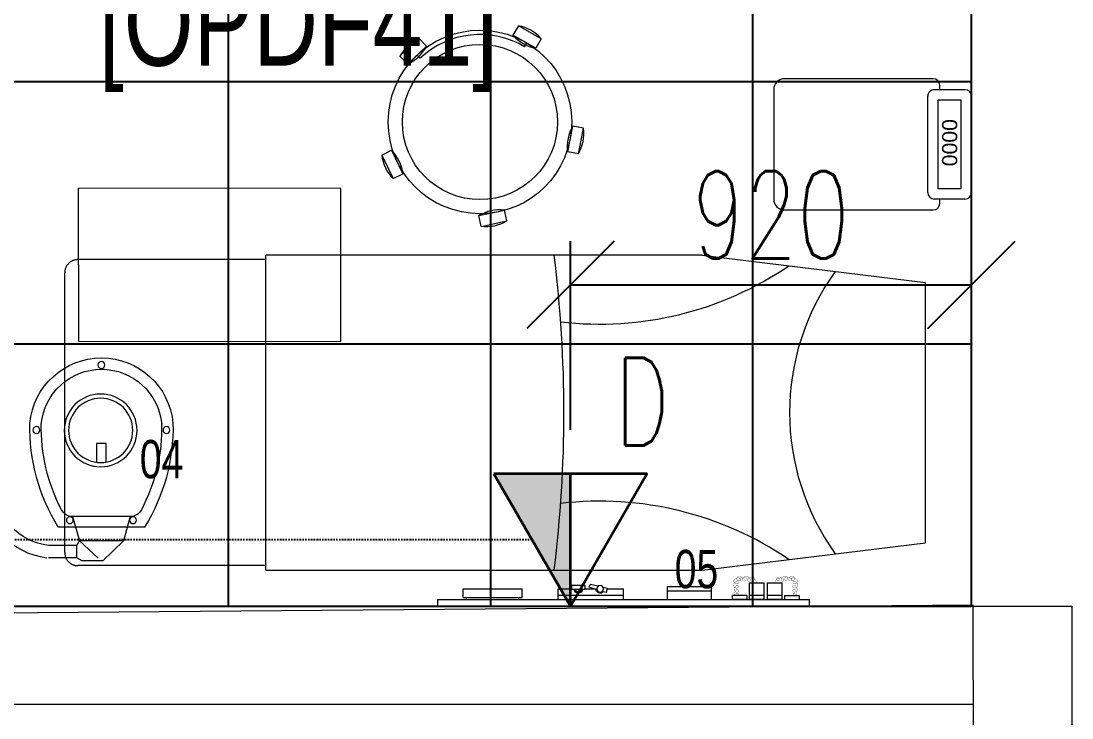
# Model space of a CAD drawing. Extents: x -560814 to 57327, y -29287 to 19916.
# Drawn here: x 46801 to 49206, y 2284 to 3878 of the extents above; entities that cross this region are included whole.
import ezdxf

# ---------------------------------------------------------------- set-up
doc = ezdxf.new("R2010")
doc.units = 0
doc.header["$LTSCALE"] = 0.25
doc.linetypes.add('01-First Floor$0$HIDDEN', pattern=[9.525, 6.35, -3.175])
doc.linetypes.add('DASHDOT', pattern=[25.4, 12.7, -6.35, 0, -6.35])
for name, color, linetype, lineweight in [('01-First Floor$0$72_EGR_BASE_TEXT', 252, 'Continuous', 5), ('01-First Floor$0$72_EGR_EQP_TAG', 142, 'Continuous', 5), ('01-First Floor$0$C-HYDR-CTCH', 251, 'Continuous', 5), ('01-First Floor$0$LOADING', 253, 'Continuous', 5), ('01-First Floor$0$Structure', 251, 'Continuous', 5), ('01-First Floor$0$Walls', 251, 'Continuous', 5), ('E-LITE-CLNG-CNDT', 6, 'DASHDOT', 35), ('T-DATA-CLNG-COND', 51, 'DASHDOT', 25), ('T-DATA-DEVC-TYPE', 2, 'Continuous', 25), ('T-DATA-DIM', 251, 'DASHDOT', 25), ('T-DATA-WALL @ 100', 33, 'Continuous', 35)]:
    doc.layers.add(name, color=color, linetype=linetype, lineweight=lineweight)
doc.layers.add('01-First Floor$0$FALSE CEILING', color=251, linetype='Continuous')
doc.styles.add('01-First Floor$0$Standard', font='arial.ttf')
doc.styles.add('01-First Floor$0$X3G_ENTITY_257CFD', font='swisscl.ttf', dxfattribs={"height": 200})
doc.styles.add('01-First Floor$0$X3G_ENTITY_9F38', font='swisscl.ttf', dxfattribs={"height": 0.2})
doc.styles.add('DC_SIMPLEX', font='SIMPLEX.shx', dxfattribs={"width": 0.7})
doc.dimstyles.new('DevCad-MM', dxfattribs={"dimscale": 0.01, "dimtxt": 2, "dimasz": 2, "dimexe": 1, "dimexo": 1, "dimgap": 0.6, "dimtad": 1, "dimdec": 0, "dimrnd": 10, "dimzin": 1, "dimdsep": 46, "dimtxsty": 'DC_SIMPLEX', "dimblk1": 'OBLIQUE', "dimblk2": 'OBLIQUE', "dimsah": 1, "dimcen": 3, "dimclrd": 256, "dimclre": 256, "dimclrt": 45, "dimadec": 0, "dimazin": 0, "dimtfac": 1, "dimtdec": 0, "dimtix": 1, "dimtmove": 2, "dimatfit": 2, "dimldrblk": 'OBLIQUE', "dimfxl": 1, "dimtolj": 1, "dimtzin": 0, "dimarcsym": 0})

# ---------------------------------------------------------------- blocks, each defined once
blk = doc.blocks.new('*U76')
blk.add_hatch(color=254).paths.add_polyline_path([(1.75, 3.031), (0, 3.031), (0, 0)])
blk.add_line((0, 0), (0, 3.031))
blk.add_lwpolyline([(1.75, 3.031), (0, 0), (-1.75, 3.031)], close=True)
at = {"layer": 'T-DATA-DEVC-TYPE', "style": 'DC_SIMPLEX', "width": 0.7, "flags": 8}
blk.add_attdef('DC_TYPE', (2.682, 5.634), '', height=2, rotation=360, dxfattribs=at)
blk = doc.blocks.new('01-First Floor$0$HF13461A-P')
at = {"layer": '01-First Floor$0$LOADING'}
for p, q in [((0.0229, 0.4353), (0.0229, 0.3653)), ((0.2579, 0.4503), (0.0379, 0.4503)), ((0.2729, 0.4353), (0.2729, 0.3653)), ((0.2493, 0.4266), (0.0466, 0.4266)), ((0.0466, 0.4266), (0.0466, 0.3739)), ((0.2493, 0.4266), (0.2493, 0.3739)), ((-0.0021, 0.3628), (-0.0021, 0.0228)), ((0.0229, 0.3778), (0.0129, 0.3778)), ((0.2493, 0.3739), (0.0466, 0.3739)), ((0.2829, 0.3778), (0.2729, 0.3778)), ((0.2979, 0.0228), (0.2979, 0.3628)), ((0.2579, 0.3503), (0.0379, 0.3503)), ((0.0229, -0.0022), (0.2729, -0.0022))]:
    blk.add_line(p, q, dxfattribs=at)
for centre, radius, start, end in [((0.0379, 0.4353), 0.015, 90, 180), ((0.2579, 0.4353), 0.015, 0, 90), ((0.0129, 0.3628), 0.015, 90, 180), ((0.0379, 0.3653), 0.015, 180, 270), ((0.2579, 0.3653), 0.015, 270, 0), ((0.2829, 0.3628), 0.015, 0, 90), ((0.0229, 0.0228), 0.025, 180, 270), ((0.2729, 0.0228), 0.025, 270, 0)]:
    blk.add_arc(centre, radius, start, end, dxfattribs=at)
at = {"layer": '01-First Floor$0$LOADING', "style": '01-First Floor$0$Standard'}
blk.add_text('0000', height=0.03477, dxfattribs=at).set_placement((0.0901, 0.3829))
blk = doc.blocks.new('01-First Floor$0$ME19011A-P')
for p, q in [((-0.425, 0), (0.425, 0)), ((-0.425, 0), (-0.425, -0.015)), ((0.425, 0), (0.425, -0.015)), ((-0.425, -0.015), (0.425, -0.015)), ((-0.3675, -0.0198), (-0.2325, -0.0198)), ((-0.3675, -0.0198), (-0.3675, -0.0399)), ((-0.36, -0.015), (-0.36, -0.0198)), ((-0.24, -0.015), (-0.24, -0.0198)), ((-0.2325, -0.0198), (-0.2325, -0.0399)), ((-0.15, -0.015), (-0.15, -0.04)), ((0, -0.015), (0, -0.04)), ((0.1, -0.015), (0.1, -0.045)), ((0.2, -0.045), (0.2, -0.015)), ((0.2818, -0.015), (0.2484, -0.015)), ((0.2484, -0.0243), (0.2484, -0.015)), ((0.2818, -0.0243), (0.2818, -0.015)), ((0.3211, -0.015), (0.2877, -0.015)), ((0.2877, -0.015), (0.2877, -0.0531)), ((0.3211, -0.0531), (0.3211, -0.015)), ((0.3623, -0.015), (0.3289, -0.015)), ((0.3289, -0.015), (0.3289, -0.0531)), ((0.3623, -0.0531), (0.3623, -0.015)), ((0.3682, -0.0243), (0.3682, -0.015)), ((0.3682, -0.015), (0.4016, -0.015)), ((0.4016, -0.0243), (0.4016, -0.015)), ((-0.3675, -0.0399), (-0.2325, -0.0399)), ((-0.15, -0.025), (0, -0.025)), ((-0.15, -0.04), (-0.1187, -0.04)), ((-0.0887, -0.04), (-0.0637, -0.04)), ((-0.0606, -0.0371), (-0.0787, -0.0432)), ((-0.0787, -0.0432), (-0.077, -0.0497)), ((-0.0582, -0.046), (-0.077, -0.0497)), ((-0.0402, -0.0312), (-0.0496, -0.0337)), ((-0.047, -0.0434), (-0.0376, -0.0409)), ((-0.0376, -0.0409), (-0.0402, -0.0312)), ((-0.0379, -0.04), (0, -0.04)), ((0.1, -0.035), (0.2, -0.035)), ((0.1, -0.045), (0.2, -0.045)), ((0.2818, -0.0243), (0.2484, -0.0243)), ((0.3211, -0.0243), (0.2877, -0.0243)), ((0.3623, -0.0243), (0.3289, -0.0243)), ((0.3682, -0.0243), (0.4016, -0.0243)), ((0.2877, -0.0531), (0.3211, -0.0531)), ((0.3289, -0.0531), (0.3623, -0.0531))]:
    blk.add_line(p, q)
at = {"color": 8, "const_width": 0.000601}
for points in [[(0.3044, -0.0531, -0.184574), (0.2977, -0.0636, -1.44364), (0.2961, -0.0581, -0.837915), (0.2969, -0.0664, -0.30536), (0.2839, -0.062, -1.584726), (0.2894, -0.0609, -0.253153), (0.2827, -0.0684, -0.874198), (0.2775, -0.0585, -0.915253), (0.2791, -0.0658, -0.223821), (0.2683, -0.0644, -1.703343), (0.272, -0.0597, -0.588962), (0.2621, -0.068, -0.717795), (0.2625, -0.0581, -0.983104), (0.2645, -0.0644, -0.326362), (0.2534, -0.0609, -0.758716), (0.2609, -0.0514, -0.906186), (0.2593, -0.0565, -0.189488), (0.2526, -0.0522, -0.7948), (0.2613, -0.0423, -1.223996), (0.2574, -0.047, -0.072149), (0.2534, -0.0403, -0.645886), (0.2609, -0.0324, -1.366917), (0.2574, -0.0371, -0.078415), (0.2542, -0.0308, -0.723006), (0.2613, -0.0256, -1.105484), (0.2582, -0.0292, -0.221197), (0.2566, -0.0243, -0.221197)], [(0.3456, -0.0531, 0.184574), (0.3523, -0.0636, 1.44364), (0.3539, -0.0581, 0.837915), (0.3531, -0.0664, 0.30536), (0.3661, -0.062, 1.584726), (0.3606, -0.0609, 0.253153), (0.3673, -0.0684, 0.874198), (0.3725, -0.0585, 0.915253), (0.3709, -0.0658, 0.223821), (0.3817, -0.0644, 1.703343), (0.378, -0.0597, 0.588962), (0.3879, -0.068, 0.717795), (0.3875, -0.0581, 0.983104), (0.3855, -0.0644, 0.326362), (0.3966, -0.0609, 0.758716), (0.3891, -0.0514, 0.906186), (0.3907, -0.0565, 0.189488), (0.3974, -0.0522, 0.7948), (0.3887, -0.0423, 1.223996), (0.3926, -0.047, 0.072149), (0.3966, -0.0403, 0.645886), (0.3891, -0.0324, 1.366917), (0.3926, -0.0371, 0.078415), (0.3958, -0.0308, 0.723006), (0.3887, -0.0256, 1.105484), (0.3918, -0.0292, 0.221197), (0.3934, -0.0243, 0.221197)]]:
    blk.add_lwpolyline(points, format="xyb", dxfattribs=at)
blk.add_lwpolyline([(-0.1187, -0.0482), (-0.0887, -0.0482), (-0.0887, -0.0382), (-0.1187, -0.0382)], close=True)
blk.add_circle((-0.0537, -0.04), 0.0075)
for centre, radius, start, end in [((-0.1037, -0.04), 0.01, 10.4593, 169.5407), ((-0.1037, -0.04), 0.0075, 14.0075, 165.9925), ((-0.0537, -0.04), 0.01, 45, 180)]:
    blk.add_arc(centre, radius, start, end)
blk = doc.blocks.new('01-First Floor$0$M.44.57.64')
at = {"layer": '01-First Floor$0$LOADING', "xscale": 1000.000000000002, "yscale": 1000.000000000002, "zscale": 1000.000000000002, "rotation": 225.9999036123427}
blk.add_blockref('01-First Floor$0$ME19011A-P', (-80806.9, 16720.7), dxfattribs=at)
blk = doc.blocks.new('01-First Floor$0$HF10037B-P')
at = {"layer": '01-First Floor$0$LOADING'}
for p, q in [((0.2459, 0.134), (0.1859, 0.134)), ((0.1859, 0.134), (0.1859, 0.109)), ((0.2459, 0.134), (0.2459, 0.109)), ((0.2459, 0.109), (0.1859, 0.109)), ((0, 0), (-0.0142, -0.0583)), ((0, 0), (0.0243, -0.0059)), ((0.0243, -0.0059), (0.01, -0.0642)), ((0.4071, -0.0094), (0.431, -0.0018)), ((0.4071, -0.0094), (0.4255, -0.0665)), ((0.431, -0.0018), (0.4493, -0.0589)), ((0.4069, -0.0417), (0.4165, -0.0387)), ((-0.0142, -0.0583), (0.01, -0.0642)), ((0.4255, -0.0665), (0.4493, -0.0589)), ((0.0524, -0.2725), (0.0674, -0.2525)), ((0.0674, -0.2525), (0.1154, -0.2885)), ((0.3125, -0.2897), (0.362, -0.2558)), ((0.3761, -0.2764), (0.362, -0.2558)), ((0.0524, -0.2725), (0.1004, -0.3085)), ((0.1004, -0.3085), (0.1154, -0.2885)), ((0.3266, -0.3103), (0.3761, -0.2764)), ((0.3267, -0.268), (0.3323, -0.2763)), ((0.3266, -0.3103), (0.3125, -0.2897))]:
    blk.add_line(p, q, dxfattribs=at)
for radius in [0.21, 0.1775]:
    blk.add_circle((0.2161, -0.1014), radius, dxfattribs=at)
for centre, radius, start, end in [((0.2159, 0.0465), 0.0925, 71.0754, 108.9246), ((0.2159, 0.1965), 0.0925, 251.0754, 288.9246), ((0.0779, -0.0499), 0.0925, 147.3419, 185.1912), ((-0.0678, -0.0143), 0.0925, 327.3419, 5.1912), ((0.4996, -0.0113), 0.0925, 178.8412, 216.6904), ((0.3568, -0.057), 0.0925, 358.8412, 36.6904), ((0.2161, -0.1014), 0.2, 303.6037, 17.3657), ((0.0389, -0.3404), 0.0925, 34.1875, 72.0368), ((0.3867, -0.3449), 0.0925, 105.5121, 143.3614), ((0.1289, -0.2205), 0.0925, 214.1875, 252.0368), ((0.3019, -0.2212), 0.0925, 285.5121, 323.3614)]:
    blk.add_arc(centre, radius, start, end, dxfattribs=at)
blk = doc.blocks.new('01-First Floor$0$HF13902-P')
at = {"color": 8, "linetype": '01-First Floor$0$HIDDEN'}
for p, q in [((-0.35, -0.6824), (-0.35, -1.1124)), ((0.35, -0.6824), (0.35, -1.1124)), ((0.32, -1.1424), (-0.32, -1.1424))]:
    blk.add_line(p, q, dxfattribs=at)
at = {"linetype": 'Continuous'}
for points in [[(0.36, -0.5224), (0.36, -0.5224), (0.36, -0.5224), (0.36, -0.5224), (0.36, -0.5224), (0.36, -0.5224), (0.36, -0.5224), (0.36, -0.5224), (0.36, -0.5224), (0.36, -0.5224), (0.36, -0.5224), (0.36, -0.5224), (0.36, -0.5224), (0.36, -0.5224), (0.36, -0.5224), (0.36, -0.5224), (0.36, -0.5224), (0.36, -0.5224), (0.36, -0.5224), (0.36, -0.5224), (0.36, -0.5224), (0.36, -0.5224), (0.36, -0.5224), (0.36, -0.5224), (0.36, -0.5224), (0.36, -0.5224), (0.36, -0.5224), (0.36, -0.5224), (0.36, -0.5224), (0.36, -0.5224), (0.36, -0.5224), (0.36, -0.5224), (0.36, -0.5224), (0.36, -0.5224), (0.36, -0.5224), (0.36, -0.5224), (0.36, -0.5224), (0.36, -0.5224), (0.36, -0.5224), (0.36, -0.5224), (0.36, -0.5224), (0.36, -0.5224), (0.36, -0.5224), (0.36, -0.5224), (0.36, -0.5224), (0.36, -0.5224), (0.36, -0.5224), (0.36, -0.5224), (0.36, -0.5224), (0.36, -0.5224), (0.36, -0.5224), (0.36, -0.5224), (0.36, -0.5224), (0.36, -0.5224), (0.36, -0.5224), (0.36, -0.5224), (0.36, -0.5224), (0.36, -0.5224), (0.36, -0.5224), (0.36, -0.5224), (0.36, -0.5224), (0.36, -0.5224), (0.36, -0.5224), (0.36, -0.5224), (0.36, -0.5224), (0.36, -0.5224), (0.36, -0.5224), (0.36, -0.5224), (0.36, -0.5224), (0.36, -0.5224), (0.36, -0.5224), (0.36, -0.5224), (0.36, -0.5224), (0.36, -0.5224), (0.36, -0.5224), (0.36, -0.5224), (0.36, -0.5224), (0.36, -0.5224), (0.36, -0.5224), (0.36, -0.5224), (0.36, -0.5224), (0.36, -0.5224), (0.36, -0.5224), (0.36, -0.5224), (0.36, -0.5224), (0.36, -0.5224), (0.36, -0.5224), (0.36, -0.5224), (0.36, -0.5224), (0.36, -0.5224), (0.36, -0.5224), (0.36, -0.5224), (0.36, -0.5224), (0.36, -0.5224), (0.36, -0.5224), (0.36, -0.5224), (0.36, -0.5224), (0.36, -0.5224), (0.36, -0.5224), (0.36, -0.5224), (0.36, -0.5224), (0.36, -0.5224), (0.36, -0.5224), (0.36, -0.5224), (0.36, -0.5224), (0.36, -0.5224), (0.36, -0.5224), (0.36, -0.5224), (0.36, -0.5224), (0.36, -0.5224), (0.36, -0.5224), (0.36, -0.5224), (0.36, -0.5224), (0.36, -0.5224), (0.36, -0.5224), (0.36, -0.5224), (0.36, -0.5224), (0.36, -0.5224), (0.36, -0.5224), (0.36, -0.5224), (0.36, -0.5224), (0.36, -0.5224), (0.36, -0.5224), (0.36, -0.5224), (0.36, -0.5224), (0.36, -0.5224), (0.36, -0.5224), (0.36, -0.5224), (0.36, -0.5224), (0.36, -0.5224), (0.36, -0.5224), (0.36, -0.5224), (0.36, -0.5224), (0.36, -0.5224), (0.36, -0.5224), (0.36, -0.5224), (0.36, -0.5224), (0.36, -0.5224), (0.36, -0.5224), (0.36, -0.5224), (0.36, -0.5224), (0.36, -0.5224), (0.36, -0.5224), (0.36, -0.5224), (0.36, -0.5224), (0.36, -0.5224), (0.36, -0.5224), (0.36, -0.5224), (0.36, -0.5224), (0.36, -0.5224), (0.36, -0.5224), (0.36, -0.5224), (0.36, -0.5224), (0.36, -0.5224), (0.36, -0.5224), (0.36, -0.5224), (0.36, -0.5224), (0.36, -0.5224), (0.36, -0.5224), (0.36, -0.5224), (0.36, -0.5224), (0.36, -0.5224), (0.36, -0.5224), (0.36, -0.5224), (0.36, -0.5224), (0.36, -0.5224), (0.36, -0.5224), (0.36, -0.5224), (0.36, -0.5224), (0.36, -0.5224), (0.36, -0.5224), (0.36, -0.5224), (0.36, -0.5224), (0.36, -0.5224), (0.36, -0.5224), (0.36, -0.5224), (0.36, -0.5224), (0.36, -0.5224), (0.36, -0.5224), (0.36, -0.5224), (0.36, -0.5224), (0.36, -0.5224), (0.36, -0.5224), (0.36, -0.5224), (0.36, -0.5224), (0.36, -0.5224), (0.36, -0.5224), (0.36, -0.5224), (0.36, -0.5224), (0.36, -0.5224), (0.36, -0.5224), (0.36, -0.5224), (0.36, -0.5224), (0.36, -0.5224), (0.36, -0.5224), (0.36, -0.5224), (0.36, -0.5224), (0.36, -0.5224), (0.36, -0.5224), (0.36, -0.5224), (0.36, -0.5224), (0.36, -0.5224), (0.36, -0.5224), (0.36, -0.5224), (0.36, -0.5224), (0.36, -0.5224), (0.36, -0.5224), (0.36, -0.5224), (0.36, -0.5224), (0.36, -0.5224), (0.36, -0.5224), (0.36, -0.5224), (0.36, -0.5224), (0.36, -0.5224), (0.36, -0.5224), (0.36, -0.5224), (0.36, -0.5224), (0.36, -0.5224), (0.36, -0.5224)], [(0.36, -0.5224), (0.36, -0.5224), (0.36, -0.5224), (0.36, -0.5224), (0.36, -0.5224), (0.36, -0.5224), (0.36, -0.5224), (0.36, -0.5224), (0.36, -0.5224), (0.36, -0.5224), (0.36, -0.5224), (0.36, -0.5224), (0.36, -0.5224), (0.36, -0.5224), (0.36, -0.5224), (0.36, -0.5224), (0.36, -0.5224), (0.36, -0.5224), (0.36, -0.5224), (0.36, -0.5224), (0.36, -0.5224), (0.36, -0.5224), (0.36, -0.5224), (0.36, -0.5224), (0.36, -0.5224), (0.36, -0.5224), (0.36, -0.5224), (0.36, -0.5224), (0.36, -0.5224), (0.36, -0.5224), (0.36, -0.5224), (0.36, -0.5224), (0.36, -0.5224), (0.36, -0.5224), (0.36, -0.5224), (0.36, -0.5224), (0.36, -0.5224), (0.36, -0.5224), (0.36, -0.5224), (0.36, -0.5224), (0.36, -0.5224), (0.36, -0.5224), (0.36, -0.5224), (0.36, -0.5224), (0.36, -0.5224), (0.36, -0.5224), (0.36, -0.5224), (0.36, -0.5224), (0.36, -0.5224), (0.36, -0.5224), (0.36, -0.5224), (0.36, -0.5224), (0.36, -0.5224), (0.36, -0.5224), (0.36, -0.5224), (0.36, -0.5224), (0.36, -0.5224), (0.36, -0.5224), (0.36, -0.5224), (0.36, -0.5224), (0.36, -0.5224), (0.36, -0.5224), (0.36, -0.5224), (0.36, -0.5224), (0.36, -0.5224), (0.36, -0.5224), (0.36, -0.5224), (0.36, -0.5224), (0.36, -0.5224), (0.36, -0.5224), (0.36, -0.5224), (0.36, -0.5224), (0.36, -0.5224), (0.36, -0.5224), (0.36, -0.5224), (0.36, -0.5224), (0.36, -0.5224), (0.36, -0.5224), (0.36, -0.5224), (0.36, -0.5224), (0.36, -0.5224), (0.36, -0.5224), (0.36, -0.5224), (0.36, -0.5224), (0.36, -0.5224), (0.36, -0.5224), (0.36, -0.5224), (0.36, -0.5224), (0.36, -0.5224), (0.36, -0.5224), (0.36, -0.5224), (0.36, -0.5224), (0.36, -0.5224), (0.36, -0.5224), (0.36, -0.5224), (0.36, -0.5224), (0.36, -0.5224), (0.36, -0.5224), (0.36, -0.5224), (0.36, -0.5224), (0.36, -0.5224), (0.36, -0.5224), (0.36, -0.5224), (0.36, -0.5224), (0.36, -0.5224), (0.36, -0.5224), (0.36, -0.5224), (0.36, -0.5224), (0.36, -0.5224), (0.36, -0.5224), (0.36, -0.5224), (0.36, -0.5224), (0.36, -0.5224), (0.36, -0.5224), (0.36, -0.5224), (0.36, -0.5224), (0.36, -0.5224), (0.36, -0.5224), (0.36, -0.5224), (0.36, -0.5224), (0.36, -0.5224), (0.36, -0.5224), (0.36, -0.5224), (0.36, -0.5224), (0.36, -0.5224), (0.36, -0.5224), (0.36, -0.5224), (0.36, -0.5224), (0.36, -0.5224), (0.36, -0.5224), (0.36, -0.5224), (0.36, -0.5224), (0.36, -0.5224), (0.36, -0.5224), (0.36, -0.5224), (0.36, -0.5224), (0.36, -0.5224), (0.36, -0.5224), (0.36, -0.5224), (0.36, -0.5224), (0.36, -0.5224), (0.36, -0.5224), (0.36, -0.5224), (0.36, -0.5224), (0.36, -0.5224), (0.36, -0.5224), (0.36, -0.5224), (0.36, -0.5224), (0.36, -0.5224), (0.36, -0.5224), (0.36, -0.5224), (0.36, -0.5224), (0.36, -0.5224), (0.36, -0.5224), (0.36, -0.5224), (0.36, -0.5224), (0.36, -0.5224), (0.36, -0.5224), (0.36, -0.5224), (0.36, -0.5224), (0.36, -0.5224), (0.36, -0.5224), (0.36, -0.5224), (0.36, -0.5224), (0.36, -0.5224), (0.36, -0.5224), (0.36, -0.5224), (0.36, -0.5224), (0.36, -0.5224), (0.36, -0.5224), (0.36, -0.5224), (0.36, -0.5224), (0.36, -0.5224), (0.36, -0.5224), (0.36, -0.5224), (0.36, -0.5224), (0.36, -0.5224), (0.36, -0.5224), (0.36, -0.5224), (0.36, -0.5224), (0.36, -0.5224), (0.36, -0.5224), (0.36, -0.5224), (0.36, -0.5224), (0.36, -0.5224), (0.36, -0.5224), (0.36, -0.5224), (0.36, -0.5224), (0.36, -0.5224), (0.36, -0.5224), (0.36, -0.5224), (0.36, -0.5224), (0.36, -0.5224), (0.36, -0.5224), (0.36, -0.5224), (0.36, -0.5224), (0.36, -0.5224), (0.36, -0.5224), (0.36, -0.5224), (0.36, -0.5224), (0.36, -0.5224), (0.36, -0.5224), (0.36, -0.5224), (0.36, -0.5224), (0.36, -0.5224), (0.36, -0.5224), (0.36, -0.5224), (0.36, -0.5224), (0.36, -0.5224), (0.36, -0.5224), (0.36, -0.5224), (0.36, -0.5224), (0.36, -0.5224), (0.36, -0.5224)], [(0.36, -0.5224), (0.36, -0.5224), (0.36, -0.5224), (0.36, -0.5224), (0.36, -0.5224), (0.36, -0.5224), (0.36, -0.5224), (0.36, -0.5224), (0.36, -0.5224), (0.36, -0.5224), (0.36, -0.5224), (0.36, -0.5224), (0.36, -0.5224), (0.36, -0.5224), (0.36, -0.5224), (0.36, -0.5224), (0.36, -0.5224), (0.36, -0.5224), (0.36, -0.5224), (0.36, -0.5224), (0.36, -0.5224), (0.36, -0.5224), (0.36, -0.5224), (0.36, -0.5224), (0.36, -0.5224), (0.36, -0.5224), (0.36, -0.5224), (0.36, -0.5224), (0.36, -0.5224), (0.36, -0.5224), (0.36, -0.5224), (0.36, -0.5224), (0.36, -0.5224), (0.36, -0.5224), (0.36, -0.5224), (0.36, -0.5224), (0.36, -0.5224), (0.36, -0.5224), (0.36, -0.5224), (0.36, -0.5224), (0.36, -0.5224), (0.36, -0.5224), (0.36, -0.5224), (0.36, -0.5224), (0.36, -0.5224), (0.36, -0.5224), (0.36, -0.5224), (0.36, -0.5224), (0.36, -0.5224), (0.36, -0.5224), (0.36, -0.5224), (0.36, -0.5224), (0.36, -0.5224), (0.36, -0.5224), (0.36, -0.5224), (0.36, -0.5224), (0.36, -0.5224), (0.36, -0.5224), (0.36, -0.5224), (0.36, -0.5224), (0.36, -0.5224), (0.36, -0.5224), (0.36, -0.5224), (0.36, -0.5224), (0.36, -0.5224), (0.36, -0.5224), (0.36, -0.5224), (0.36, -0.5224), (0.36, -0.5224), (0.36, -0.5224), (0.36, -0.5224), (0.36, -0.5224), (0.36, -0.5224), (0.36, -0.5224), (0.36, -0.5224), (0.36, -0.5224), (0.36, -0.5224), (0.36, -0.5224), (0.36, -0.5224), (0.36, -0.5224), (0.36, -0.5224), (0.36, -0.5224), (0.36, -0.5224), (0.36, -0.5224), (0.36, -0.5224), (0.36, -0.5224), (0.36, -0.5224), (0.36, -0.5224), (0.36, -0.5224), (0.36, -0.5224), (0.36, -0.5224), (0.36, -0.5224), (0.36, -0.5224), (0.36, -0.5224), (0.36, -0.5224), (0.36, -0.5224), (0.36, -0.5224), (0.36, -0.5224), (0.36, -0.5224), (0.36, -0.5224), (0.36, -0.5224), (0.36, -0.5224), (0.36, -0.5224), (0.36, -0.5224), (0.36, -0.5224), (0.36, -0.5224), (0.36, -0.5224), (0.36, -0.5224), (0.36, -0.5224), (0.36, -0.5224), (0.36, -0.5224), (0.36, -0.5224), (0.36, -0.5224), (0.36, -0.5224), (0.36, -0.5224), (0.36, -0.5224), (0.36, -0.5224), (0.36, -0.5224), (0.36, -0.5224), (0.36, -0.5224), (0.36, -0.5224), (0.36, -0.5224), (0.36, -0.5224), (0.36, -0.5224), (0.36, -0.5224), (0.36, -0.5224), (0.36, -0.5224), (0.36, -0.5224), (0.36, -0.5224), (0.36, -0.5224), (0.36, -0.5224), (0.36, -0.5224), (0.36, -0.5224), (0.36, -0.5224), (0.36, -0.5224), (0.36, -0.5224), (0.36, -0.5224), (0.36, -0.5224), (0.36, -0.5224), (0.36, -0.5224), (0.36, -0.5224), (0.36, -0.5224), (0.36, -0.5224), (0.36, -0.5224), (0.36, -0.5224), (0.36, -0.5224), (0.36, -0.5224), (0.36, -0.5224), (0.36, -0.5224), (0.36, -0.5224), (0.36, -0.5224), (0.36, -0.5224), (0.36, -0.5224), (0.36, -0.5224), (0.36, -0.5224), (0.36, -0.5224), (0.36, -0.5224), (0.36, -0.5224), (0.36, -0.5224), (0.36, -0.5224), (0.36, -0.5224), (0.36, -0.5224), (0.36, -0.5224), (0.36, -0.5224), (0.36, -0.5224), (0.36, -0.5224), (0.36, -0.5224), (0.36, -0.5224), (0.36, -0.5224), (0.36, -0.5224), (0.36, -0.5224), (0.36, -0.5224), (0.36, -0.5224), (0.36, -0.5224), (0.36, -0.5224), (0.36, -0.5224), (0.36, -0.5224), (0.36, -0.5224), (0.36, -0.5224), (0.36, -0.5224), (0.36, -0.5224), (0.36, -0.5224), (0.36, -0.5224), (0.36, -0.5224), (0.36, -0.5224), (0.36, -0.5224), (0.36, -0.5224), (0.36, -0.5224), (0.36, -0.5224), (0.36, -0.5224), (0.36, -0.5224), (0.36, -0.5224), (0.36, -0.5224), (0.36, -0.5224), (0.36, -0.5224), (0.36, -0.5224), (0.36, -0.5224), (0.36, -0.5224), (0.36, -0.5224), (0.36, -0.5224), (0.36, -0.5224), (0.36, -0.5224), (0.36, -0.5224), (0.36, -0.5224), (0.36, -0.5224), (0.36, -0.5224), (0.36, -0.5224), (0.36, -0.5224), (0.36, -0.5224), (0.36, -0.5224), (0.36, -0.5224), (0.36, -0.5224), (0.36, -0.5224), (0.36, -0.5224), (0.36, -0.5224), (0.36, -0.5224), (0.36, -0.5224), (0.36, -0.5224), (0.36, -0.5224), (0.36, -0.5224), (0.36, -0.5224), (0.36, -0.5224), (0.36, -0.5224), (0.36, -0.5224), (0.36, -0.5224), (0.36, -0.5224), (0.36, -0.5224), (0.36, -0.5224), (0.36, -0.5224), (0.36, -0.5224), (0.36, -0.5224), (0.36, -0.5224), (0.36, -0.5224), (0.36, -0.5224), (0.36, -0.5224), (0.36, -0.5224), (0.36, -0.5224), (0.36, -0.5224), (0.36, -0.5224), (0.36, -0.5224), (0.36, -0.5224), (0.36, -0.5224), (0.36, -0.5224), (0.36, -0.5224), (0.36, -0.5224), (0.36, -0.5224), (0.36, -0.5224), (0.36, -0.5224), (0.36, -0.5224), (0.36, -0.5224), (0.36, -0.5224), (0.36, -0.5224), (0.36, -0.5224), (0.36, -0.5224), (0.36, -0.5224), (0.36, -0.5224), (0.36, -0.5224), (0.36, -0.5224), (0.36, -0.5224), (0.36, -0.5224), (0.36, -0.5224), (0.36, -0.5224), (0.36, -0.5224), (0.36, -0.5224), (0.36, -0.5224), (0.36, -0.5224), (0.36, -0.5224), (0.36, -0.5224), (0.36, -0.5224), (0.36, -0.5224), (0.36, -0.5224), (0.36, -0.5224), (0.36, -0.5224), (0.36, -0.5224), (0.36, -0.5224), (0.36, -0.5224), (0.36, -0.5224)]]:
    blk.add_lwpolyline(points, close=True, dxfattribs=at)
for points in [[(0.36, -0.5224), (0.36, -0.5224), (0.36, -0.5224), (0.36, -0.5224), (0.36, -0.5224), (0.36, -0.5224), (0.36, -0.5224), (0.36, -0.5224)], [(0.36, -0.5224), (0.36, -0.5224), (0.36, -0.5224), (0.36, -0.5224), (0.36, -0.5224), (0.36, -0.5224), (0.36, -0.5224), (0.36, -0.5224), (0.36, -0.5224), (0.36, -0.5224), (0.36, -0.5224), (0.36, -0.5224), (0.36, -0.5224), (0.36, -0.5224), (0.36, -0.5224), (0.36, -0.5224), (0.36, -0.5224), (0.36, -0.5224), (0.36, -0.5224), (0.36, -0.5224), (0.36, -0.5224), (0.36, -0.5224), (0.36, -0.5224), (0.36, -0.5224), (0.36, -0.5224), (0.36, -0.5224), (0.36, -0.5224), (0.36, -0.5224), (0.36, -0.5224), (0.36, -0.5224), (0.36, -0.5224), (0.36, -0.5224), (0.36, -0.5224), (0.36, -0.5224), (0.36, -0.5224), (0.36, -0.5224), (0.36, -0.5224), (0.36, -0.5224), (0.36, -0.5224), (0.36, -0.5224), (0.36, -0.5224), (0.36, -0.5224), (0.36, -0.5224), (0.36, -0.5224), (0.36, -0.5224), (0.36, -0.5224), (0.36, -0.5224), (0.36, -0.5224), (0.36, -0.5224), (0.36, -0.5224), (0.36, -0.5224), (0.36, -0.5224), (0.36, -0.5224), (0.36, -0.5224), (0.36, -0.5224), (0.36, -0.5224), (0.36, -0.5224), (0.36, -0.5224), (0.36, -0.5224), (0.36, -0.5224), (0.36, -0.5224), (0.36, -0.5224), (0.36, -0.5224), (0.36, -0.5224), (0.36, -0.5224), (0.36, -0.5224), (0.36, -0.5224), (0.36, -0.5224), (0.36, -0.5224), (0.36, -0.5224), (0.36, -0.5224), (0.36, -0.5224), (0.36, -0.5224), (0.36, -0.5224), (0.36, -0.5224), (0.36, -0.5224), (0.36, -0.5224), (0.36, -0.5224), (0.36, -0.5224), (0.36, -0.5224), (0.36, -0.5224), (0.36, -0.5224), (0.36, -0.5224), (0.36, -0.5224), (0.36, -0.5224), (0.36, -0.5224), (0.36, -0.5224), (0.36, -0.5224), (0.36, -0.5224), (0.36, -0.5224), (0.36, -0.5224), (0.36, -0.5224), (0.36, -0.5224), (0.36, -0.5224), (0.36, -0.5224), (0.36, -0.5224), (0.36, -0.5224), (0.36, -0.5224), (0.36, -0.5224), (0.36, -0.5224), (0.36, -0.5224), (0.36, -0.5224), (0.36, -0.5224), (0.36, -0.5224), (0.36, -0.5224), (0.36, -0.5224), (0.36, -0.5224), (0.36, -0.5224), (0.36, -0.5224), (0.36, -0.5224), (0.36, -0.5224)], [(0.36, -0.5224), (0.36, -0.5224), (0.36, -0.5224), (0.36, -0.5224), (0.36, -0.5224), (0.36, -0.5224), (0.36, -0.5224), (0.36, -0.5224), (0.36, -0.5224), (0.36, -0.5224), (0.36, -0.5224), (0.36, -0.5224), (0.36, -0.5224), (0.36, -0.5224), (0.36, -0.5224), (0.36, -0.5224), (0.36, -0.5224)], [(0.36, -0.5224), (0.36, -0.5224), (0.36, -0.5224), (0.36, -0.5224), (0.36, -0.5224), (0.36, -0.5224), (0.36, -0.5224)], [(0.36, -0.5224), (0.36, -0.5224), (0.36, -0.5224), (0.36, -0.5224), (0.36, -0.5224), (0.36, -0.5224), (0.36, -0.5224), (0.36, -0.5224), (0.36, -0.5224), (0.36, -0.5224), (0.36, -0.5224), (0.36, -0.5224)], [(0.36, -0.5224), (0.36, -0.5224), (0.36, -0.5224), (0.36, -0.5224), (0.36, -0.5224), (0.36, -0.5224), (0.36, -0.5224), (0.36, -0.5224), (0.36, -0.5224), (0.36, -0.5224), (0.36, -0.5224), (0.36, -0.5224), (0.36, -0.5224), (0.36, -0.5224), (0.36, -0.5224), (0.36, -0.5224), (0.36, -0.5224), (0.36, -0.5224), (0.36, -0.5224), (0.36, -0.5224), (0.36, -0.5224), (0.36, -0.5224), (0.36, -0.5224), (0.36, -0.5224), (0.36, -0.5224), (0.36, -0.5224), (0.36, -0.5224), (0.36, -0.5224), (0.36, -0.5224), (0.36, -0.5224), (0.36, -0.5224), (0.36, -0.5224), (0.36, -0.5224), (0.36, -0.5224), (0.36, -0.5224), (0.36, -0.5224), (0.36, -0.5224), (0.36, -0.5224), (0.36, -0.5224), (0.36, -0.5224), (0.36, -0.5224), (0.36, -0.5224), (0.36, -0.5224), (0.36, -0.5224), (0.36, -0.5224), (0.36, -0.5224), (0.36, -0.5224), (0.36, -0.5224), (0.36, -0.5224), (0.36, -0.5224), (0.36, -0.5224), (0.36, -0.5224), (0.36, -0.5224), (0.36, -0.5224), (0.36, -0.5224), (0.36, -0.5224), (0.36, -0.5224), (0.36, -0.5224), (0.36, -0.5224), (0.36, -0.5224), (0.36, -0.5224), (0.36, -0.5224), (0.36, -0.5224), (0.36, -0.5224), (0.36, -0.5224), (0.36, -0.5224), (0.36, -0.5224), (0.36, -0.5224), (0.36, -0.5224), (0.36, -0.5224), (0.36, -0.5224), (0.36, -0.5224), (0.36, -0.5224), (0.36, -0.5224), (0.36, -0.5224), (0.36, -0.5224), (0.36, -0.5224), (0.36, -0.5224), (0.36, -0.5224), (0.36, -0.5224), (0.36, -0.5224), (0.36, -0.5224), (0.36, -0.5224), (0.36, -0.5224), (0.36, -0.5224), (0.36, -0.5224), (0.36, -0.5224), (0.36, -0.5224), (0.36, -0.5224)], [(0.36, -0.5224), (0.36, -0.5224), (0.36, -0.5224), (0.36, -0.5224), (0.36, -0.5224), (0.36, -0.5224), (0.36, -0.5224), (0.36, -0.5224), (0.36, -0.5224), (0.36, -0.5224)], [(0.36, -0.5224), (0.36, -0.5224), (0.36, -0.5224), (0.36, -0.5224), (0.36, -0.5224), (0.36, -0.5224), (0.36, -0.5224), (0.36, -0.5224), (0.36, -0.5224), (0.36, -0.5224)], [(0.36, -0.5224), (0.36, -0.5224), (0.36, -0.5224), (0.36, -0.5224), (0.36, -0.5224), (0.36, -0.5224), (0.36, -0.5224), (0.36, -0.5224), (0.36, -0.5224), (0.36, -0.5224), (0.36, -0.5224), (0.36, -0.5224), (0.36, -0.5224), (0.36, -0.5224), (0.36, -0.5224)], [(0.36, -0.5224), (0.36, -0.5224), (0.36, -0.5224), (0.36, -0.5224), (0.36, -0.5224), (0.36, -0.5224), (0.36, -0.5224), (0.36, -0.5224), (0.36, -0.5224), (0.36, -0.5224)], [(0.36, -0.5224), (0.36, -0.5224), (0.36, -0.5224), (0.36, -0.5224), (0.36, -0.5224), (0.36, -0.5224), (0.36, -0.5224)], [(0.36, -0.5224), (0.36, -0.5224), (0.36, -0.5224), (0.36, -0.5224), (0.36, -0.5224), (0.36, -0.5224), (0.36, -0.5224), (0.36, -0.5224), (0.36, -0.5224), (0.36, -0.5224)], [(0.36, -0.5224), (0.36, -0.5224), (0.36, -0.5224), (0.36, -0.5224), (0.36, -0.5224), (0.36, -0.5224), (0.36, -0.5224), (0.36, -0.5224), (0.36, -0.5224), (0.36, -0.5224), (0.36, -0.5224), (0.36, -0.5224), (0.36, -0.5224), (0.36, -0.5224), (0.36, -0.5224), (0.36, -0.5224), (0.36, -0.5224), (0.36, -0.5224)], [(0.36, -0.5224), (0.36, -0.5224), (0.36, -0.5224), (0.36, -0.5224), (0.36, -0.5224), (0.36, -0.5224), (0.36, -0.5224), (0.36, -0.5224), (0.36, -0.5224)]]:
    blk.add_lwpolyline(points, dxfattribs=at)
blk.add_circle((0.36, -0.5224), 0.000000101)
at = {"color": 8}
for centre, radius, start, end in [((0, 1.0679), 0.5515, 234.1788, 305.8212), ((-0.9704, 0.0819), 0.7679, 353.3222, 34.2669), ((0.9704, 0.0819), 0.7679, 145.7331, 186.6778), ((0, -2.9071), 2.9071, 82.8865, 97.1135)]:
    blk.add_arc(centre, radius, start, end, dxfattribs=at)
at = {"color": 8, "linetype": '01-First Floor$0$HIDDEN'}
for centre, start, end in [((-0.32, -1.1124), 180, 270), ((0.32, -1.1124), 270, 0)]:
    blk.add_arc(centre, 0.03, start, end, dxfattribs=at)
at = {"layer": '01-First Floor$0$LOADING'}
for p, q in [((-0.36, 0.3161), (-0.2975, 0.8276)), ((0.2975, 0.8276), (-0.2975, 0.8276)), ((0.36, 0.3161), (0.2975, 0.8276)), ((-0.36, 0.3161), (-0.36, -0.6824)), ((0.36, -0.6824), (0.36, 0.3161)), ((0.36, -0.6824), (-0.36, -0.6824))]:
    blk.add_line(p, q, dxfattribs=at)
blk = doc.blocks.new('01-First Floor$0$HF11772-P')
at = {"layer": '01-First Floor$0$LOADING'}
for p, q in [((0.6, 0.35), (0, 0.35)), ((0, 0.175), (0, 0.35)), ((0.6, 0.175), (0.6, 0.35)), ((0, 0.175), (0, 0)), ((0.6, 0), (0.6, 0.175)), ((0, 0), (0.6, 0))]:
    blk.add_line(p, q, dxfattribs=at)
blk = doc.blocks.new('01-First Floor$0$mobile light')
at = {"layer": '01-First Floor$0$LOADING'}
for p, q in [((1883.78, -497.56), (1883.65, -498.45)), ((1885.1, -497.29), (1883.78, -497.56)), ((1887.04, -497.59), (1885.1, -497.29)), ((1923.94, -497.59), (1925.88, -497.29)), ((1925.88, -497.29), (1927.2, -497.56)), ((1927.2, -497.56), (1927.33, -498.45)), ((1882.58, -498.29), (1882.35, -499.8)), ((1882.35, -499.8), (1885.55, -500.28)), ((1882.58, -498.29), (1885.78, -498.78)), ((1883.28, -500.85), (1883.42, -499.96)), ((1928.41, -498.29), (1925.2, -498.78)), ((1928.63, -499.8), (1925.43, -500.28)), ((1927.7, -500.85), (1927.56, -499.96)), ((1928.41, -498.29), (1928.63, -499.8)), ((1884.47, -501.5), (1883.28, -500.85)), ((1886.4, -501.79), (1884.47, -501.5)), ((1924.58, -501.79), (1926.52, -501.5)), ((1926.52, -501.5), (1927.7, -500.85)), ((1947.59, -502.62), (1941.09, -502.62)), ((1948.76, -501.94), (1947.59, -502.62)), ((1947.59, -502.62), (1947.59, -505.45)), ((1948.15, -506.5), (1952.41, -502.55)), ((1953.47, -501.94), (1948.76, -501.94)), ((1958.23, -506.5), (1953.47, -501.94)), ((1947.59, -505.45), (1941.09, -505.45)), ((1946.6, -512.08), (1948.15, -506.5)), ((1947.59, -505.45), (1948.15, -506.5)), ((1958.23, -506.5), (1948.15, -506.5)), ((1959.78, -512.08), (1958.23, -506.5)), ((1963.08, -509.67), (1943.3, -509.67)), ((1959.78, -512.08), (1946.6, -512.08)), ((1908.01, -522.53), (1909, -517.55)), ((1911.69, -517.55), (1909, -517.55)), ((1912.69, -522.53), (1911.69, -517.55)), ((1911.69, -517.55), (1914.17, -518.99)), ((1914.17, -518.99), (1914.17, -523.77)), ((1922.73, -518.8), (1921.08, -519.69)), ((1925.38, -518.8), (1922.73, -518.8)), ((1921.08, -519.69), (1914.74, -519.69)), ((1921.08, -519.69), (1921.08, -523.01)), ((1921.08, -519.69), (1921.08, -523.01)), ((1892.68, -523.97), (1883.05, -523.97)), ((1892.68, -528.06), (1892.68, -523.24)), ((1892.68, -523.24), (1906.16, -523.24)), ((1897.5, -528.06), (1897.5, -523.24)), ((1906.16, -523.24), (1906.16, -528.06)), ((1909.15, -524.25), (1906.16, -524.32)), ((1908.01, -522.53), (1908.62, -524.28)), ((1909.15, -524.25), (1909.15, -526.94)), ((1912.69, -522.53), (1911.9, -524.78)), ((1911.9, -524.78), (1914.17, -523.77)), ((1921.08, -523.01), (1914.77, -523.01)), ((1922.73, -523.93), (1921.08, -523.04)), ((1925.38, -523.93), (1922.73, -523.93)), ((1892.68, -527.34), (1883.05, -527.34)), ((1906.16, -528.06), (1892.68, -528.06)), ((1909.15, -526.94), (1906.16, -526.87)), ((1884.47, -549.77), (1883.28, -550.42)), ((1883.28, -550.42), (1883.42, -551.31)), ((1886.4, -549.48), (1884.47, -549.77)), ((1924.58, -549.48), (1926.52, -549.77)), ((1926.52, -549.77), (1927.7, -550.42)), ((1927.7, -550.42), (1927.56, -551.31)), ((1882.35, -551.47), (1885.55, -550.99)), ((1882.58, -552.98), (1882.35, -551.47)), ((1882.58, -552.98), (1885.78, -552.5)), ((1883.78, -553.71), (1883.65, -552.82)), ((1928.41, -552.98), (1925.2, -552.5)), ((1928.63, -551.47), (1925.43, -550.99)), ((1927.2, -553.71), (1927.33, -552.82)), ((1928.41, -552.98), (1928.63, -551.47)), ((1885.1, -553.98), (1883.78, -553.71)), ((1887.04, -553.69), (1885.1, -553.98)), ((1923.94, -553.69), (1925.88, -553.98)), ((1925.88, -553.98), (1927.2, -553.71))]:
    blk.add_line(p, q, dxfattribs=at)
for points in [[(1903.33, -523.24), (1903.33, -514.02), (1891.61, -514.02), (1891.61, -523.97)], [(1954.27, -524.55), (1954.27, -528.82), (1952.05, -528.82), (1952.05, -524.5)], [(1891.61, -527.34), (1891.61, -537.34), (1903.33, -537.34), (1903.33, -528.06)], [(1892.74, -537.34), (1892.74, -539.04), (1895.76, -539.04), (1895.76, -537.34)], [(1898.05, -537.34), (1898.05, -539.5)], [(1898.05, -540.63), (1898.05, -540.87), (1898.53, -541.35), (1900.02, -541.35), (1900.5, -540.87), (1900.5, -537.34)]]:
    blk.add_lwpolyline(points, dxfattribs=at)
for points in [[(1929.78, -518.8), (1925.38, -518.8), (1925.38, -523.93), (1929.78, -523.93)], [(1899.3, -539.5), (1888.5, -539.5), (1888.5, -540.63), (1899.3, -540.63)]]:
    blk.add_lwpolyline(points, close=True, dxfattribs=at)
for centre, radius in [((1945.96, -511.25), 0.793), ((1960.42, -511.25), 0.793), ((1953.01, -531.79), 8.32), ((1953.01, -531.79), 7.35), ((1938.31, -531.85), 0.793), ((1968.07, -531.85), 0.793), ((1953.19, -546.77), 0.793)]:
    blk.add_circle(centre, radius, dxfattribs=at)
for centre, radius, start, end in [((1888.02, -499.89), 2.5, 90, 270), ((1888.02, -525.64), 28.25, 12.1463, 90), ((1922.96, -525.64), 28.25, 90, 128.2073), ((1922.96, -499.89), 2.5, 270, 90), ((1888.02, -525.64), 23.25, 20.3387, 90), ((1922.96, -525.64), 23.25, 90, 126.3743), ((1942.82, -519.31), 16.86, 97.1293, 177.6115), ((1922.96, -525.64), 28.25, 138.4974, 155.7305), ((1942.82, -519.31), 13.97, 97.1293, 177.6115), ((1980.13, -532.49), 43.32, 148.2167, 181.2501), ((1926.25, -532.49), 43.32, 358.7499, 31.7833), ((1922.96, -525.64), 23.25, 138.7224, 150.0382), ((1946.6, -514.96), 2.89, 90, 152.4092), ((1959.78, -514.96), 2.89, 27.5908, 90), ((1980.13, -532.49), 40.72, 152.4092, 181.2501), ((1926.25, -532.49), 40.72, 358.7499, 27.5908), ((1911.94, -521.38), 3.27, 313.0112, 46.9888), ((1883.05, -525.65), 1.68, 90, 270), ((1888.02, -525.64), 28.25, 270, 5.3386), ((1910.32, -525.6), 1.78, 229.0673, 130.9327), ((1888.02, -525.64), 23.25, 270, 356.3184), ((1953.19, -531.93), 16.44, 185.2361, 354.7639), ((1953.19, -531.93), 13.84, 185.2361, 354.7639), ((1922.96, -525.64), 28.25, 204.483, 208.105), ((1922.96, -525.64), 23.25, 210.2349, 221.2776), ((1922.96, -525.64), 28.25, 213.7985, 221.5026), ((1922.96, -525.64), 23.25, 233.6257, 270), ((1922.96, -525.64), 28.25, 231.7927, 270), ((1888.02, -551.39), 2.5, 90, 270), ((1922.96, -551.39), 2.5, 270, 90)]:
    blk.add_arc(centre, radius, start, end, dxfattribs=at)
blk = doc.blocks.new('01-First Floor')
at = {"layer": '01-First Floor$0$C-HYDR-CTCH', "elevation": 0, "flags": 128}
blk.add_lwpolyline([(46093.6, 2518.7), (46101.2, -906.2), (48987.5, -882.3), (48979.9, 2542.5), (46093.6, 2518.7)], dxfattribs=at)
at = {"layer": '01-First Floor$0$FALSE CEILING', "linetype": 'Continuous'}
for p, q in [((47276, 2540), (47276, 5435)), ((47876, 2540), (47876, 5435)), ((48476, 2540), (48476, 5435)), ((45476, 3740), (48976, 3740)), ((45476, 3140), (48976, 3140))]:
    blk.add_line(p, q, dxfattribs=at)
at = {"layer": '01-First Floor$0$FALSE CEILING'}
blk.add_lwpolyline([(45476, 2540), (48976, 2540), (48976, 5435), (45476, 5435)], close=True, dxfattribs=at)
at = {"layer": '01-First Floor$0$Structure'}
blk.add_lwpolyline([(48981, 1640), (48981, 2315), (46581, 2315), (46581, -685), (46826, -685), (46826, -910), (46356, -910), (46356, 2540), (49206, 2540), (49206, -910), (48176, -910)], dxfattribs=at)
at = {"layer": '01-First Floor$0$Walls'}
blk.add_line((48976, 2550), (48976, 4490), dxfattribs=at)
at = {"layer": '01-First Floor$0$LOADING', "extrusion": (-1.16581e-09, 2.75759e-10, -1), "xscale": -999.9999999999999, "yscale": 999.9999999999999, "zscale": 999.9999999999997, "rotation": 244.2186874640738}
blk.add_blockref('01-First Floor$0$HF10037B-P', (-47853.9, 3408.9, 0.1), dxfattribs=at)
at = {"layer": '01-First Floor$0$LOADING', "lineweight": 0, "xscale": 1000, "yscale": 1000, "zscale": 1000, "rotation": 270}
blk.add_blockref('01-First Floor$0$HF13461A-P', (48525.7, 3744.3, -0.1), dxfattribs=at)
at = {"layer": '01-First Floor$0$LOADING', "extrusion": (-3.9656e-29, 3.71389e-28, -1), "xscale": -999.9999999999989, "yscale": 999.9999999999989, "zscale": -999.9999999999989, "rotation": 0.05559336176248488}
blk.add_blockref('01-First Floor$0$HF11772-P', (-46932.5, 3146.2, 0.1), dxfattribs=at)
at = {"layer": '01-First Floor$0$LOADING'}
for name, p, xscale, yscale, zscale, rotation in [('01-First Floor$0$HF13902-P', (48043.4, 2982.8, -0.1), 1000, 1000, 1000, 270), ('01-First Floor$0$mobile light', (27453.1, -2375.7, -0.1), -10, 10, 10, 180)]:
    blk.add_blockref(name, p, dxfattribs=dict(at, xscale=xscale, yscale=yscale, zscale=zscale, rotation=rotation))
at = {"layer": '01-First Floor$0$LOADING', "xscale": -0.9999999999999998, "rotation": 45.9999036123427}
blk.add_blockref('01-First Floor$0$M.44.57.64', (4074.6, -67202.7, -0.1), dxfattribs=at)
at = {"layer": '01-First Floor$0$72_EGR_BASE_TEXT', "insert": (47434.8, 3976.4), "char_height": 200, "attachment_point": 2, "style": '01-First Floor$0$X3G_ENTITY_9F38'}
blk.add_mtext('[OPDF41]', dxfattribs=at)
at = {"layer": '01-First Floor$0$72_EGR_EQP_TAG', "char_height": 87.47, "attachment_point": 2, "style": '01-First Floor$0$X3G_ENTITY_257CFD'}
for s, insert in [('04', (47122.6, 2920.1, -0.1)), ('05', (48346.6, 2668.7, -0.1))]:
    blk.add_mtext(s, dxfattribs=dict(at, insert=insert))
blk = doc.blocks.new('_OBLIQUE')
at = {"color": 0, "linetype": 'ByBlock'}
blk.add_line((-0.5, -0.5), (0.5, 0.5), dxfattribs=at)
blk = doc.blocks.new('*D165')
at = {"layer": 'Defpoints', "color": 0, "linetype": 'Continuous', "transparency": 16777216}
for p in [(48976, 3275.1), (48058.1, 2843.1, -0.1), (48976, 2843.1)]:
    blk.add_point(p, dxfattribs=at)
at = {"layer": 'T-DATA-DIM', "linetype": 'Continuous', "lineweight": -2, "transparency": 16777216}
for p, q in [((48058.1, 2943.1), (48058.1, 3375.1)), ((48976, 2943.1), (48976, 3375.1)), ((48058.1, 3275.1), (48976, 3275.1))]:
    blk.add_line(p, q, dxfattribs=at)
at = {"layer": 'T-DATA-DIM', "linetype": 'Continuous', "lineweight": -2, "transparency": 16777216, "xscale": 200, "yscale": 200, "zscale": 200, "rotation": 180}
blk.add_blockref('_OBLIQUE', (48058.1, 3275.1), dxfattribs=at)
at = {"layer": 'T-DATA-DIM', "linetype": 'Continuous', "lineweight": -2, "transparency": 16777216, "xscale": 200, "yscale": 200, "zscale": 200}
blk.add_blockref('_OBLIQUE', (48976, 3275.1), dxfattribs=at)
at = {"layer": 'T-DATA-DIM', "color": 45, "linetype": 'Continuous', "transparency": 16777216, "insert": (48517, 3435.1), "char_height": 200, "attachment_point": 5, "style": 'DC_SIMPLEX'}
blk.add_mtext('\\A1;920', dxfattribs=at)

msp = doc.modelspace()

# ---------------------------------------------------------------- linework, layer by layer
at = {"layer": 'T-DATA-CLNG-COND', "elevation": -0.1}
msp.add_lwpolyline([(47970.6, 2691.5), (43776, 2691.5)], dxfattribs=at)

# ---------------------------------------------------------------- block references
at = {"layer": 'E-LITE-CLNG-CNDT'}
msp.add_blockref('01-First Floor', (0, 0), dxfattribs=at)
at = {"layer": 'T-DATA-WALL @ 100'}
ref = msp.add_blockref('*U76', (48058.1, 2540, -0.1), dxfattribs=dict(at, xscale=-100, yscale=100, zscale=100))
ref.add_attrib('DC_TYPE', 'D', (48159.4, 2907.8, -0.1), dxfattribs={"layer": 'T-DATA-DEVC-TYPE', "height": 200, "style": 'DC_SIMPLEX', "width": 0.7, "flags": 8})

# ---------------------------------------------------------------- dimensions: what is measured, and where the dimension line sits
at = {"layer": 'T-DATA-DIM', "linetype": 'Continuous'}
dim = msp.add_linear_dim(base=(48976, 3275.1), p1=(48058.1, 2843.1, -0.1), p2=(48976, 2843.1), dimstyle='DevCad-MM', dxfattribs=at)
dim.commit()
dim.dimension.update_dxf_attribs({"geometry": '*D165', "text_midpoint": (48517, 3435.1)})

doc.saveas('drawing.dxf')
